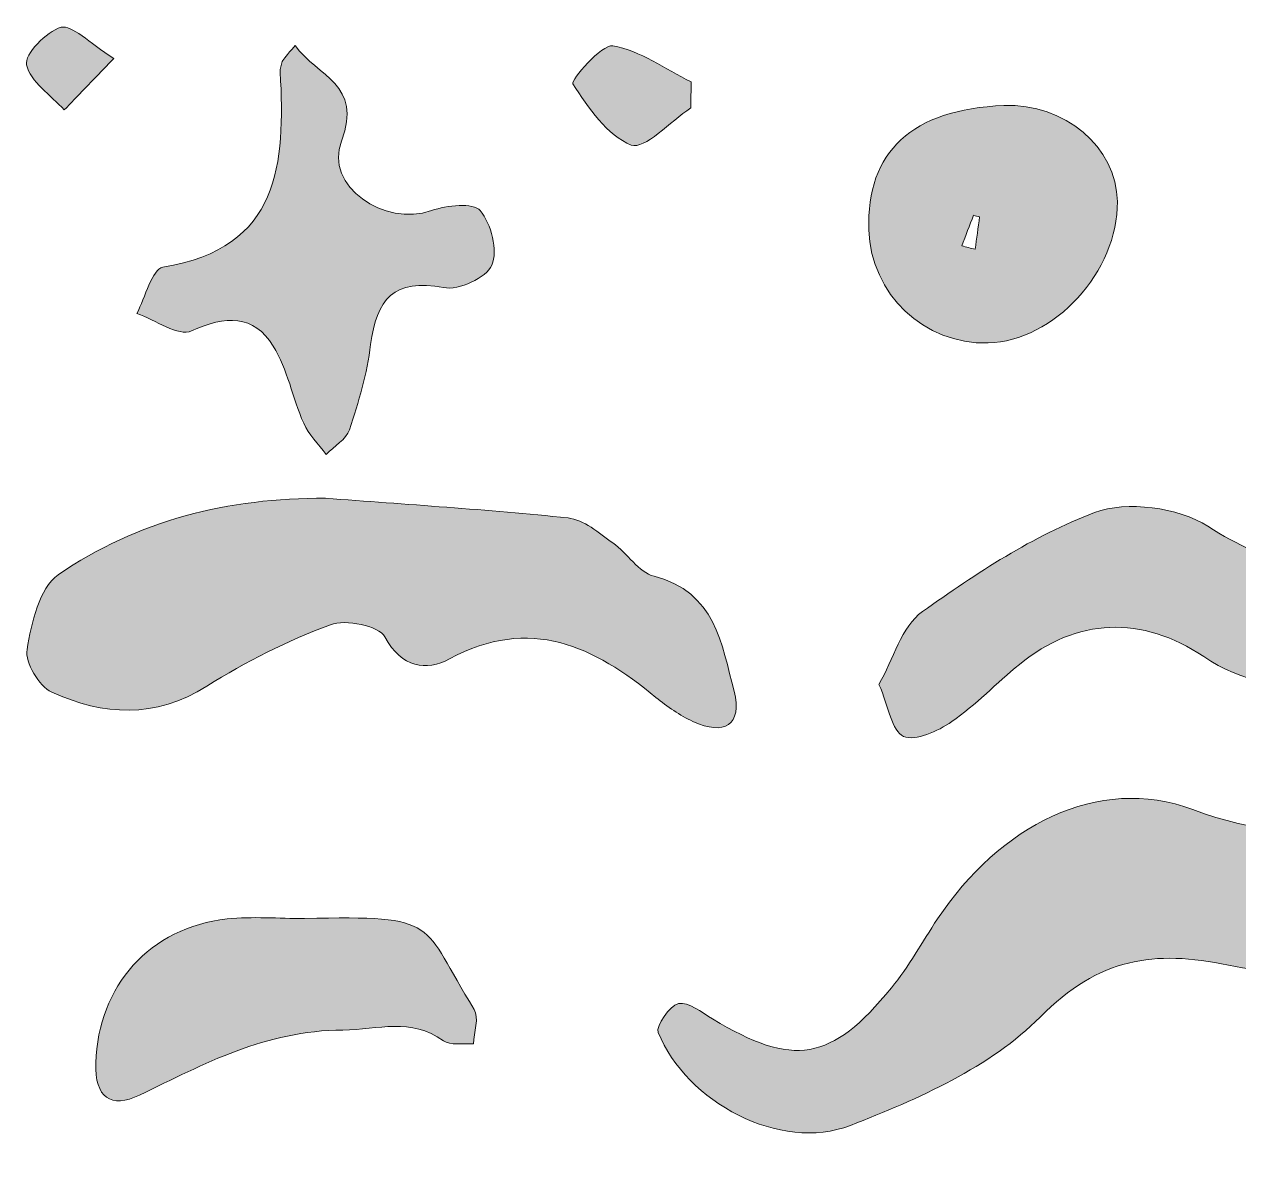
# Model space of a CAD drawing. Header units: centimetres. Extents: x -3.2 to 24.3, y 7.3 to 22.4.
# Drawn here: x -3.18 to -1.075, y 16.556 to 18.512 of the extents above; entities that cross this region are included whole.
import ezdxf

# ---------------------------------------------------------------- set-up
doc = ezdxf.new("R2010")
doc.units = ezdxf.units.CM
doc.header["$MEASUREMENT"] = 0
doc.layers.add('Layer 1', color=7, linetype='Continuous', lineweight=0)

msp = doc.modelspace()

# ---------------------------------------------------------------- hatches: boundary and pattern name
at = {"layer": 'Layer 1', "true_color": 0x000000, "transparency": 33554687}
h = msp.add_hatch(color=18, dxfattribs=at)
h.dxf.hatch_style = 2
edge = h.paths.add_edge_path()
edge.add_spline(control_points=[(-3.0252, 18.4526), (-3.0658, 18.4104), (-3.0884, 18.3869), (-3.111, 18.3634), (-3.1344, 18.3892), (-3.1701, 18.4123), (-3.1765, 18.4417), (-3.1804, 18.4596), (-3.1423, 18.4995), (-3.1167, 18.5066), (-3.0979, 18.5119), (-3.0688, 18.4799), (-3.0252, 18.4526)], knot_values=[0, 0, 0, 0, 1, 1, 1, 2, 2, 2, 3, 3, 3, 4, 4, 4, 4], degree=3, periodic=0)
h = msp.add_hatch(color=18, dxfattribs=at)
h.dxf.hatch_style = 2
edge = h.paths.add_edge_path()
edge.add_spline(control_points=[(-2.7111, 18.475), (-2.6719, 18.4211), (-2.5931, 18.4081), (-2.6307, 18.3096), (-2.6606, 18.2313), (-2.5559, 18.1601), (-2.4745, 18.189), (-2.4482, 18.1983), (-2.4019, 18.2031), (-2.39, 18.1889), (-2.3709, 18.166), (-2.359, 18.1197), (-2.3699, 18.0944), (-2.3793, 18.0725), (-2.4276, 18.0505), (-2.4535, 18.0555), (-2.5396, 18.072), (-2.5701, 18.0349), (-2.58, 17.9568), (-2.5863, 17.9068), (-2.6006, 17.8573), (-2.6166, 17.8092), (-2.6222, 17.7924), (-2.6432, 17.7806), (-2.6572, 17.7666), (-2.6704, 17.7845), (-2.6874, 17.8008), (-2.6961, 17.8207), (-2.7153, 17.8645), (-2.724, 17.914), (-2.7488, 17.954), (-2.7829, 18.0092), (-2.8315, 18.0076), (-2.8904, 17.9805), (-2.9127, 17.9703), (-2.9532, 17.9995), (-2.9853, 18.0107), (-2.9705, 18.0385), (-2.9591, 18.0877), (-2.9403, 18.0907), (-2.7359, 18.1241), (-2.7284, 18.2707), (-2.7367, 18.4289), (-2.737, 18.435), (-2.7356, 18.4418), (-2.7331, 18.4474), (-2.7307, 18.4528), (-2.7258, 18.457), (-2.7111, 18.475)], knot_values=[0, 0, 0, 0, 1, 1, 1, 2, 2, 2, 3, 3, 3, 4, 4, 4, 5, 5, 5, 6, 6, 6, 7, 7, 7, 8, 8, 8, 9, 9, 9, 10, 10, 10, 11, 11, 11, 12, 12, 12, 13, 13, 13, 14, 14, 14, 15, 15, 15, 16, 16, 16, 16], degree=3, periodic=0)
h = msp.add_hatch(color=18, dxfattribs=at)
h.dxf.hatch_style = 2
edge = h.paths.add_edge_path()
edge.add_spline(control_points=[(-2.0251, 18.3668), (-2.0602, 18.3435), (-2.1057, 18.2938), (-2.1282, 18.3026), (-2.1703, 18.3192), (-2.2025, 18.3673), (-2.2294, 18.4085), (-2.2332, 18.4144), (-2.1801, 18.4779), (-2.1602, 18.4745), (-2.1128, 18.4664), (-2.0695, 18.4343), (-2.0245, 18.4119), (-2.0247, 18.3969), (-2.0249, 18.3818), (-2.0251, 18.3668)], knot_values=[0, 0, 0, 0, 1, 1, 1, 2, 2, 2, 3, 3, 3, 4, 4, 4, 5, 5, 5, 5], degree=3, periodic=0)
h = msp.add_hatch(color=18, dxfattribs=at)
h.dxf.hatch_style = 2
edge = h.paths.add_edge_path()
edge.add_spline(control_points=[(-1.5555, 18.1278), (-1.5477, 18.1259), (-1.5399, 18.1239), (-1.5322, 18.122), (-1.5296, 18.1407), (-1.527, 18.1594), (-1.5244, 18.1781), (-1.5279, 18.179), (-1.5315, 18.1799), (-1.535, 18.1808), (-1.5418, 18.1632), (-1.5486, 18.1455), (-1.5555, 18.1278), (-1.5555, 18.1278), (-1.5555, 18.1278), (-1.5555, 18.1278)], knot_values=[0, 0, 0, 0, 1, 1, 1, 2, 2, 2, 3, 3, 3, 4, 4, 4, 5, 5, 5, 5], degree=3, periodic=0)
edge = h.paths.add_edge_path()
edge.add_spline(control_points=[(-1.4825, 18.3711), (-1.3775, 18.3756), (-1.2868, 18.2989), (-1.2857, 18.2047), (-1.2843, 18.0838), (-1.3952, 17.9625), (-1.5099, 17.9596), (-1.6207, 17.9568), (-1.7129, 18.0441), (-1.7164, 18.1553), (-1.7208, 18.2914), (-1.6417, 18.3644), (-1.4825, 18.3711)], knot_values=[0, 0, 0, 0, 1, 1, 1, 2, 2, 2, 3, 3, 3, 4, 4, 4, 4], degree=3, periodic=0)
edge.add_line((-1.4825, 18.3711), (-1.4825, 18.3711))
h = msp.add_hatch(color=18, dxfattribs=at)
h.dxf.hatch_style = 2
edge = h.paths.add_edge_path()
edge.add_spline(control_points=[(-2.6584, 17.6906), (-2.5182, 17.6798), (-2.3777, 17.6709), (-2.2379, 17.6564), (-2.2106, 17.6535), (-2.1844, 17.6303), (-2.1601, 17.6131), (-2.135, 17.5953), (-2.1157, 17.5621), (-2.0888, 17.5553), (-1.9824, 17.5284), (-1.9714, 17.4374), (-1.9502, 17.3563), (-1.9349, 17.2977), (-1.9674, 17.2785), (-2.0213, 17.3037), (-2.0442, 17.3144), (-2.066, 17.3291), (-2.0855, 17.3453), (-2.1925, 17.4342), (-2.3035, 17.4874), (-2.4432, 17.4122), (-2.4837, 17.3904), (-2.5259, 17.3962), (-2.5553, 17.4501), (-2.566, 17.4696), (-2.6232, 17.4813), (-2.6496, 17.4714), (-2.7239, 17.4434), (-2.7965, 17.4073), (-2.8637, 17.365), (-2.9538, 17.3084), (-3.0436, 17.3138), (-3.1329, 17.3546), (-3.1549, 17.3647), (-3.1793, 17.4059), (-3.1756, 17.4283), (-3.168, 17.4741), (-3.1546, 17.5349), (-3.1216, 17.5577), (-2.9841, 17.6528), (-2.8259, 17.6911), (-2.6584, 17.6906)], knot_values=[0, 0, 0, 0, 1, 1, 1, 2, 2, 2, 3, 3, 3, 4, 4, 4, 5, 5, 5, 6, 6, 6, 7, 7, 7, 8, 8, 8, 9, 9, 9, 10, 10, 10, 11, 11, 11, 12, 12, 12, 13, 13, 13, 14, 14, 14, 14], degree=3, periodic=0)
h = msp.add_hatch(color=18, dxfattribs=at)
h.dxf.hatch_style = 2
edge = h.paths.add_edge_path()
edge.add_spline(control_points=[(-1.6989, 17.3679), (-1.6744, 17.4111), (-1.6601, 17.4682), (-1.6237, 17.494), (-1.5302, 17.5604), (-1.4316, 17.6256), (-1.3254, 17.6657), (-1.2695, 17.6868), (-1.1805, 17.6746), (-1.1289, 17.6419), (-1.0253, 17.5762), (-0.9285, 17.5503), (-0.8124, 17.5966), (-0.7886, 17.6061), (-0.7552, 17.5915), (-0.7263, 17.588), (-0.7322, 17.558), (-0.7303, 17.5231), (-0.7454, 17.4989), (-0.8307, 17.3622), (-1.0046, 17.327), (-1.136, 17.416), (-1.2422, 17.488), (-1.3567, 17.4836), (-1.4555, 17.4026), (-1.4952, 17.3701), (-1.531, 17.3324), (-1.5729, 17.3034), (-1.5967, 17.2869), (-1.6359, 17.2687), (-1.6562, 17.2778), (-1.6766, 17.287), (-1.6821, 17.3292), (-1.6989, 17.3679)], knot_values=[0, 0, 0, 0, 1, 1, 1, 2, 2, 2, 3, 3, 3, 4, 4, 4, 5, 5, 5, 6, 6, 6, 7, 7, 7, 8, 8, 8, 9, 9, 9, 10, 10, 10, 11, 11, 11, 11], degree=3, periodic=0)
h = msp.add_hatch(color=18, dxfattribs=at)
h.dxf.hatch_style = 2
edge = h.paths.add_edge_path()
edge.add_spline(control_points=[(-0.4737, 17.206), (-0.4787, 17.1839), (-0.4784, 17.164), (-0.4872, 17.1498), (-0.6268, 16.9245), (-0.8346, 16.8282), (-1.093, 16.8815), (-1.2222, 16.9082), (-1.3177, 16.8941), (-1.4194, 16.7915), (-1.5055, 16.7048), (-1.631, 16.6493), (-1.7484, 16.6037), (-1.8703, 16.5564), (-2.0329, 16.6442), (-2.0816, 16.7646), (-2.0861, 16.7759), (-2.0619, 16.8112), (-2.0463, 16.8147), (-2.0294, 16.8185), (-2.0063, 16.7995), (-1.9873, 16.7881), (-1.8472, 16.7039), (-1.782, 16.714), (-1.6774, 16.842), (-1.6473, 16.8789), (-1.6241, 16.9215), (-1.5975, 16.9614), (-1.491, 17.1217), (-1.3202, 17.2127), (-1.1547, 17.1509), (-0.9421, 17.0714), (-0.7541, 17.1237), (-0.5606, 17.1958), (-0.5428, 17.2024), (-0.5246, 17.2084), (-0.5062, 17.2131), (-0.5008, 17.2145), (-0.494, 17.2107), (-0.4737, 17.206)], knot_values=[0, 0, 0, 0, 1, 1, 1, 2, 2, 2, 3, 3, 3, 4, 4, 4, 5, 5, 5, 6, 6, 6, 7, 7, 7, 8, 8, 8, 9, 9, 9, 10, 10, 10, 11, 11, 11, 12, 12, 12, 13, 13, 13, 13], degree=3, periodic=0)
h = msp.add_hatch(color=18, dxfattribs=at)
h.dxf.hatch_style = 2
edge = h.paths.add_edge_path()
edge.add_spline(control_points=[(-2.6947, 16.9621), (-2.4557, 16.9681), (-2.4941, 16.9553), (-2.4005, 16.8046), (-2.3917, 16.7904), (-2.4009, 16.7651), (-2.4018, 16.745), (-2.4194, 16.7464), (-2.4417, 16.7416), (-2.454, 16.7504), (-2.5108, 16.7914), (-2.5664, 16.7695), (-2.628, 16.769), (-2.7633, 16.7681), (-2.8681, 16.7103), (-2.9804, 16.6563), (-3.0299, 16.6325), (-3.0584, 16.6514), (-3.0565, 16.712), (-3.0522, 16.8454), (-2.963, 16.9469), (-2.8288, 16.9614), (-2.7846, 16.9661), (-2.7394, 16.9621), (-2.6947, 16.9621)], knot_values=[0, 0, 0, 0, 1, 1, 1, 2, 2, 2, 3, 3, 3, 4, 4, 4, 5, 5, 5, 6, 6, 6, 7, 7, 7, 8, 8, 8, 8], degree=3, periodic=0)

# ---------------------------------------------------------------- linework, layer by layer
at = {"layer": 'Layer 1', "color": 18, "lineweight": 0, "true_color": 0x000000}
for points, knots in [([(-3.0252, 18.4526), (-3.0658, 18.4104), (-3.0884, 18.3869), (-3.111, 18.3634), (-3.1344, 18.3892), (-3.1701, 18.4123), (-3.1765, 18.4417), (-3.1804, 18.4596), (-3.1423, 18.4995), (-3.1167, 18.5066), (-3.0979, 18.5119), (-3.0688, 18.4799), (-3.0252, 18.4526)], [0, 0, 0, 0, 1, 1, 1, 2, 2, 2, 3, 3, 3, 4, 4, 4, 4]), ([(-3.0252, 18.4526), (-3.0658, 18.4104), (-3.0884, 18.3869), (-3.111, 18.3634), (-3.1344, 18.3892), (-3.1701, 18.4123), (-3.1765, 18.4417), (-3.1804, 18.4596), (-3.1423, 18.4995), (-3.1167, 18.5066), (-3.0979, 18.5119), (-3.0688, 18.4799), (-3.0252, 18.4526)], [0, 0, 0, 0, 1, 1, 1, 2, 2, 2, 3, 3, 3, 4, 4, 4, 4]), ([(-2.7111, 18.475), (-2.6719, 18.4211), (-2.5931, 18.4081), (-2.6307, 18.3096), (-2.6606, 18.2313), (-2.5559, 18.1601), (-2.4745, 18.189), (-2.4482, 18.1983), (-2.4019, 18.2031), (-2.39, 18.1889), (-2.3709, 18.166), (-2.359, 18.1197), (-2.3699, 18.0944), (-2.3793, 18.0725), (-2.4276, 18.0505), (-2.4535, 18.0555), (-2.5396, 18.072), (-2.5701, 18.0349), (-2.58, 17.9568), (-2.5863, 17.9068), (-2.6006, 17.8573), (-2.6166, 17.8092), (-2.6222, 17.7924), (-2.6432, 17.7806), (-2.6572, 17.7666), (-2.6704, 17.7845), (-2.6874, 17.8008), (-2.6961, 17.8207), (-2.7153, 17.8645), (-2.724, 17.914), (-2.7488, 17.954), (-2.7829, 18.0092), (-2.8315, 18.0076), (-2.8904, 17.9805), (-2.9127, 17.9703), (-2.9532, 17.9995), (-2.9853, 18.0107), (-2.9705, 18.0385), (-2.9591, 18.0877), (-2.9403, 18.0907), (-2.7359, 18.1241), (-2.7284, 18.2707), (-2.7367, 18.4289), (-2.737, 18.435), (-2.7356, 18.4418), (-2.7331, 18.4474), (-2.7307, 18.4528), (-2.7258, 18.457), (-2.7111, 18.475)], [0, 0, 0, 0, 1, 1, 1, 2, 2, 2, 3, 3, 3, 4, 4, 4, 5, 5, 5, 6, 6, 6, 7, 7, 7, 8, 8, 8, 9, 9, 9, 10, 10, 10, 11, 11, 11, 12, 12, 12, 13, 13, 13, 14, 14, 14, 15, 15, 15, 16, 16, 16, 16]), ([(-2.7111, 18.475), (-2.6719, 18.4211), (-2.5931, 18.4081), (-2.6307, 18.3096), (-2.6606, 18.2313), (-2.5559, 18.1601), (-2.4745, 18.189), (-2.4482, 18.1983), (-2.4019, 18.2031), (-2.39, 18.1889), (-2.3709, 18.166), (-2.359, 18.1197), (-2.3699, 18.0944), (-2.3793, 18.0725), (-2.4276, 18.0505), (-2.4535, 18.0555), (-2.5396, 18.072), (-2.5701, 18.0349), (-2.58, 17.9568), (-2.5863, 17.9068), (-2.6006, 17.8573), (-2.6166, 17.8092), (-2.6222, 17.7924), (-2.6432, 17.7806), (-2.6572, 17.7666), (-2.6704, 17.7845), (-2.6874, 17.8008), (-2.6961, 17.8207), (-2.7153, 17.8645), (-2.724, 17.914), (-2.7488, 17.954), (-2.7829, 18.0092), (-2.8315, 18.0076), (-2.8904, 17.9805), (-2.9127, 17.9703), (-2.9532, 17.9995), (-2.9853, 18.0107), (-2.9705, 18.0385), (-2.9591, 18.0877), (-2.9403, 18.0907), (-2.7359, 18.1241), (-2.7284, 18.2707), (-2.7367, 18.4289), (-2.737, 18.435), (-2.7356, 18.4418), (-2.7331, 18.4474), (-2.7307, 18.4528), (-2.7258, 18.457), (-2.7111, 18.475)], [0, 0, 0, 0, 1, 1, 1, 2, 2, 2, 3, 3, 3, 4, 4, 4, 5, 5, 5, 6, 6, 6, 7, 7, 7, 8, 8, 8, 9, 9, 9, 10, 10, 10, 11, 11, 11, 12, 12, 12, 13, 13, 13, 14, 14, 14, 15, 15, 15, 16, 16, 16, 16]), ([(-2.0251, 18.3668), (-2.0602, 18.3435), (-2.1057, 18.2938), (-2.1282, 18.3026), (-2.1703, 18.3192), (-2.2025, 18.3673), (-2.2294, 18.4085), (-2.2332, 18.4144), (-2.1801, 18.4779), (-2.1602, 18.4745), (-2.1128, 18.4664), (-2.0695, 18.4343), (-2.0245, 18.4119), (-2.0247, 18.3969), (-2.0249, 18.3818), (-2.0251, 18.3668)], [0, 0, 0, 0, 1, 1, 1, 2, 2, 2, 3, 3, 3, 4, 4, 4, 5, 5, 5, 5]), ([(-2.0251, 18.3668), (-2.0602, 18.3435), (-2.1057, 18.2938), (-2.1282, 18.3026), (-2.1703, 18.3192), (-2.2025, 18.3673), (-2.2294, 18.4085), (-2.2332, 18.4144), (-2.1801, 18.4779), (-2.1602, 18.4745), (-2.1128, 18.4664), (-2.0695, 18.4343), (-2.0245, 18.4119), (-2.0247, 18.3969), (-2.0249, 18.3818), (-2.0251, 18.3668)], [0, 0, 0, 0, 1, 1, 1, 2, 2, 2, 3, 3, 3, 4, 4, 4, 5, 5, 5, 5]), ([(-1.4825, 18.3711), (-1.3775, 18.3756), (-1.2868, 18.2989), (-1.2857, 18.2047), (-1.2843, 18.0838), (-1.3952, 17.9625), (-1.5099, 17.9596), (-1.6207, 17.9568), (-1.7129, 18.0441), (-1.7164, 18.1553), (-1.7208, 18.2914), (-1.6417, 18.3644), (-1.4825, 18.3711)], [0, 0, 0, 0, 1, 1, 1, 2, 2, 2, 3, 3, 3, 4, 4, 4, 4]), ([(-1.4825, 18.3711), (-1.3775, 18.3756), (-1.2868, 18.2989), (-1.2857, 18.2047), (-1.2843, 18.0838), (-1.3952, 17.9625), (-1.5099, 17.9596), (-1.6207, 17.9568), (-1.7129, 18.0441), (-1.7164, 18.1553), (-1.7208, 18.2914), (-1.6417, 18.3644), (-1.4825, 18.3711)], [0, 0, 0, 0, 1, 1, 1, 2, 2, 2, 3, 3, 3, 4, 4, 4, 4]), ([(-1.5555, 18.1278), (-1.5477, 18.1259), (-1.5399, 18.1239), (-1.5322, 18.122), (-1.5296, 18.1407), (-1.527, 18.1594), (-1.5244, 18.1781), (-1.5279, 18.179), (-1.5315, 18.1799), (-1.535, 18.1808), (-1.5418, 18.1632), (-1.5486, 18.1455), (-1.5555, 18.1278)], [0, 0, 0, 0, 1, 1, 1, 2, 2, 2, 3, 3, 3, 4, 4, 4, 4]), ([(-1.5555, 18.1278), (-1.5477, 18.1259), (-1.5399, 18.1239), (-1.5322, 18.122), (-1.5296, 18.1407), (-1.527, 18.1594), (-1.5244, 18.1781), (-1.5279, 18.179), (-1.5315, 18.1799), (-1.535, 18.1808), (-1.5418, 18.1632), (-1.5486, 18.1455), (-1.5555, 18.1278)], [0, 0, 0, 0, 1, 1, 1, 2, 2, 2, 3, 3, 3, 4, 4, 4, 4]), ([(-2.6584, 17.6906), (-2.5182, 17.6798), (-2.3777, 17.6709), (-2.2379, 17.6564), (-2.2106, 17.6535), (-2.1844, 17.6303), (-2.1601, 17.6131), (-2.135, 17.5953), (-2.1157, 17.5621), (-2.0888, 17.5553), (-1.9824, 17.5284), (-1.9714, 17.4374), (-1.9502, 17.3563), (-1.9349, 17.2977), (-1.9674, 17.2785), (-2.0213, 17.3037), (-2.0442, 17.3144), (-2.066, 17.3291), (-2.0855, 17.3453), (-2.1925, 17.4342), (-2.3035, 17.4874), (-2.4432, 17.4122), (-2.4837, 17.3904), (-2.5259, 17.3962), (-2.5553, 17.4501), (-2.566, 17.4696), (-2.6232, 17.4813), (-2.6496, 17.4714), (-2.7239, 17.4434), (-2.7965, 17.4073), (-2.8637, 17.365), (-2.9538, 17.3084), (-3.0436, 17.3138), (-3.1329, 17.3546), (-3.1549, 17.3647), (-3.1793, 17.4059), (-3.1756, 17.4283), (-3.168, 17.4741), (-3.1546, 17.5349), (-3.1216, 17.5577), (-2.9841, 17.6528), (-2.8259, 17.6911), (-2.6584, 17.6906)], [0, 0, 0, 0, 1, 1, 1, 2, 2, 2, 3, 3, 3, 4, 4, 4, 5, 5, 5, 6, 6, 6, 7, 7, 7, 8, 8, 8, 9, 9, 9, 10, 10, 10, 11, 11, 11, 12, 12, 12, 13, 13, 13, 14, 14, 14, 14]), ([(-2.6584, 17.6906), (-2.5182, 17.6798), (-2.3777, 17.6709), (-2.2379, 17.6564), (-2.2106, 17.6535), (-2.1844, 17.6303), (-2.1601, 17.6131), (-2.135, 17.5953), (-2.1157, 17.5621), (-2.0888, 17.5553), (-1.9824, 17.5284), (-1.9714, 17.4374), (-1.9502, 17.3563), (-1.9349, 17.2977), (-1.9674, 17.2785), (-2.0213, 17.3037), (-2.0442, 17.3144), (-2.066, 17.3291), (-2.0855, 17.3453), (-2.1925, 17.4342), (-2.3035, 17.4874), (-2.4432, 17.4122), (-2.4837, 17.3904), (-2.5259, 17.3962), (-2.5553, 17.4501), (-2.566, 17.4696), (-2.6232, 17.4813), (-2.6496, 17.4714), (-2.7239, 17.4434), (-2.7965, 17.4073), (-2.8637, 17.365), (-2.9538, 17.3084), (-3.0436, 17.3138), (-3.1329, 17.3546), (-3.1549, 17.3647), (-3.1793, 17.4059), (-3.1756, 17.4283), (-3.168, 17.4741), (-3.1546, 17.5349), (-3.1216, 17.5577), (-2.9841, 17.6528), (-2.8259, 17.6911), (-2.6584, 17.6906)], [0, 0, 0, 0, 1, 1, 1, 2, 2, 2, 3, 3, 3, 4, 4, 4, 5, 5, 5, 6, 6, 6, 7, 7, 7, 8, 8, 8, 9, 9, 9, 10, 10, 10, 11, 11, 11, 12, 12, 12, 13, 13, 13, 14, 14, 14, 14]), ([(-1.6989, 17.3679), (-1.6744, 17.4111), (-1.6601, 17.4682), (-1.6237, 17.494), (-1.5302, 17.5604), (-1.4316, 17.6256), (-1.3254, 17.6657), (-1.2695, 17.6868), (-1.1805, 17.6746), (-1.1289, 17.6419), (-1.0253, 17.5762), (-0.9285, 17.5503), (-0.8124, 17.5966), (-0.7886, 17.6061), (-0.7552, 17.5915), (-0.7263, 17.588), (-0.7322, 17.558), (-0.7303, 17.5231), (-0.7454, 17.4989), (-0.8307, 17.3622), (-1.0046, 17.327), (-1.136, 17.416), (-1.2422, 17.488), (-1.3567, 17.4836), (-1.4555, 17.4026), (-1.4952, 17.3701), (-1.531, 17.3324), (-1.5729, 17.3034), (-1.5967, 17.2869), (-1.6359, 17.2687), (-1.6562, 17.2778), (-1.6766, 17.287), (-1.6821, 17.3292), (-1.6989, 17.3679)], [0, 0, 0, 0, 1, 1, 1, 2, 2, 2, 3, 3, 3, 4, 4, 4, 5, 5, 5, 6, 6, 6, 7, 7, 7, 8, 8, 8, 9, 9, 9, 10, 10, 10, 11, 11, 11, 11]), ([(-1.6989, 17.3679), (-1.6744, 17.4111), (-1.6601, 17.4682), (-1.6237, 17.494), (-1.5302, 17.5604), (-1.4316, 17.6256), (-1.3254, 17.6657), (-1.2695, 17.6868), (-1.1805, 17.6746), (-1.1289, 17.6419), (-1.0253, 17.5762), (-0.9285, 17.5503), (-0.8124, 17.5966), (-0.7886, 17.6061), (-0.7552, 17.5915), (-0.7263, 17.588), (-0.7322, 17.558), (-0.7303, 17.5231), (-0.7454, 17.4989), (-0.8307, 17.3622), (-1.0046, 17.327), (-1.136, 17.416), (-1.2422, 17.488), (-1.3567, 17.4836), (-1.4555, 17.4026), (-1.4952, 17.3701), (-1.531, 17.3324), (-1.5729, 17.3034), (-1.5967, 17.2869), (-1.6359, 17.2687), (-1.6562, 17.2778), (-1.6766, 17.287), (-1.6821, 17.3292), (-1.6989, 17.3679)], [0, 0, 0, 0, 1, 1, 1, 2, 2, 2, 3, 3, 3, 4, 4, 4, 5, 5, 5, 6, 6, 6, 7, 7, 7, 8, 8, 8, 9, 9, 9, 10, 10, 10, 11, 11, 11, 11]), ([(-0.4737, 17.206), (-0.4787, 17.1839), (-0.4784, 17.164), (-0.4872, 17.1498), (-0.6268, 16.9245), (-0.8346, 16.8282), (-1.093, 16.8815), (-1.2222, 16.9082), (-1.3177, 16.8941), (-1.4194, 16.7915), (-1.5055, 16.7048), (-1.631, 16.6493), (-1.7484, 16.6037), (-1.8703, 16.5564), (-2.0329, 16.6442), (-2.0816, 16.7646), (-2.0861, 16.7759), (-2.0619, 16.8112), (-2.0463, 16.8147), (-2.0294, 16.8185), (-2.0063, 16.7995), (-1.9873, 16.7881), (-1.8472, 16.7039), (-1.782, 16.714), (-1.6774, 16.842), (-1.6473, 16.8789), (-1.6241, 16.9215), (-1.5975, 16.9614), (-1.491, 17.1217), (-1.3202, 17.2127), (-1.1547, 17.1509), (-0.9421, 17.0714), (-0.7541, 17.1237), (-0.5606, 17.1958), (-0.5428, 17.2024), (-0.5246, 17.2084), (-0.5062, 17.2131), (-0.5008, 17.2145), (-0.494, 17.2107), (-0.4737, 17.206)], [0, 0, 0, 0, 1, 1, 1, 2, 2, 2, 3, 3, 3, 4, 4, 4, 5, 5, 5, 6, 6, 6, 7, 7, 7, 8, 8, 8, 9, 9, 9, 10, 10, 10, 11, 11, 11, 12, 12, 12, 13, 13, 13, 13]), ([(-0.4737, 17.206), (-0.4787, 17.1839), (-0.4784, 17.164), (-0.4872, 17.1498), (-0.6268, 16.9245), (-0.8346, 16.8282), (-1.093, 16.8815), (-1.2222, 16.9082), (-1.3177, 16.8941), (-1.4194, 16.7915), (-1.5055, 16.7048), (-1.631, 16.6493), (-1.7484, 16.6037), (-1.8703, 16.5564), (-2.0329, 16.6442), (-2.0816, 16.7646), (-2.0861, 16.7759), (-2.0619, 16.8112), (-2.0463, 16.8147), (-2.0294, 16.8185), (-2.0063, 16.7995), (-1.9873, 16.7881), (-1.8472, 16.7039), (-1.782, 16.714), (-1.6774, 16.842), (-1.6473, 16.8789), (-1.6241, 16.9215), (-1.5975, 16.9614), (-1.491, 17.1217), (-1.3202, 17.2127), (-1.1547, 17.1509), (-0.9421, 17.0714), (-0.7541, 17.1237), (-0.5606, 17.1958), (-0.5428, 17.2024), (-0.5246, 17.2084), (-0.5062, 17.2131), (-0.5008, 17.2145), (-0.494, 17.2107), (-0.4737, 17.206)], [0, 0, 0, 0, 1, 1, 1, 2, 2, 2, 3, 3, 3, 4, 4, 4, 5, 5, 5, 6, 6, 6, 7, 7, 7, 8, 8, 8, 9, 9, 9, 10, 10, 10, 11, 11, 11, 12, 12, 12, 13, 13, 13, 13]), ([(-2.6947, 16.9621), (-2.4557, 16.9681), (-2.4941, 16.9553), (-2.4005, 16.8046), (-2.3917, 16.7904), (-2.4009, 16.7651), (-2.4018, 16.745), (-2.4194, 16.7464), (-2.4417, 16.7416), (-2.454, 16.7504), (-2.5108, 16.7914), (-2.5664, 16.7695), (-2.628, 16.769), (-2.7633, 16.7681), (-2.8681, 16.7103), (-2.9804, 16.6563), (-3.0299, 16.6325), (-3.0584, 16.6514), (-3.0565, 16.712), (-3.0522, 16.8454), (-2.963, 16.9469), (-2.8288, 16.9614), (-2.7846, 16.9661), (-2.7394, 16.9621), (-2.6947, 16.9621)], [0, 0, 0, 0, 1, 1, 1, 2, 2, 2, 3, 3, 3, 4, 4, 4, 5, 5, 5, 6, 6, 6, 7, 7, 7, 8, 8, 8, 8]), ([(-2.6947, 16.9621), (-2.4557, 16.9681), (-2.4941, 16.9553), (-2.4005, 16.8046), (-2.3917, 16.7904), (-2.4009, 16.7651), (-2.4018, 16.745), (-2.4194, 16.7464), (-2.4417, 16.7416), (-2.454, 16.7504), (-2.5108, 16.7914), (-2.5664, 16.7695), (-2.628, 16.769), (-2.7633, 16.7681), (-2.8681, 16.7103), (-2.9804, 16.6563), (-3.0299, 16.6325), (-3.0584, 16.6514), (-3.0565, 16.712), (-3.0522, 16.8454), (-2.963, 16.9469), (-2.8288, 16.9614), (-2.7846, 16.9661), (-2.7394, 16.9621), (-2.6947, 16.9621)], [0, 0, 0, 0, 1, 1, 1, 2, 2, 2, 3, 3, 3, 4, 4, 4, 5, 5, 5, 6, 6, 6, 7, 7, 7, 8, 8, 8, 8])]:
    msp.add_open_spline(points, degree=3, knots=knots, dxfattribs=at)
at = {"layer": 'Layer 1'}
for points, knots in [([(-3.0252, 18.4526), (-3.0658, 18.4104), (-3.0884, 18.3869), (-3.111, 18.3634), (-3.1344, 18.3892), (-3.1701, 18.4123), (-3.1765, 18.4417), (-3.1804, 18.4596), (-3.1423, 18.4995), (-3.1167, 18.5066), (-3.0979, 18.5119), (-3.0688, 18.4799), (-3.0252, 18.4526)], [0, 0, 0, 0, 1, 1, 1, 2, 2, 2, 3, 3, 3, 4, 4, 4, 4]), ([(-2.7111, 18.475), (-2.6719, 18.4211), (-2.5931, 18.4081), (-2.6307, 18.3096), (-2.6606, 18.2313), (-2.5559, 18.1601), (-2.4745, 18.189), (-2.4482, 18.1983), (-2.4019, 18.2031), (-2.39, 18.1889), (-2.3709, 18.166), (-2.359, 18.1197), (-2.3699, 18.0944), (-2.3793, 18.0725), (-2.4276, 18.0505), (-2.4535, 18.0555), (-2.5396, 18.072), (-2.5701, 18.0349), (-2.58, 17.9568), (-2.5863, 17.9068), (-2.6006, 17.8573), (-2.6166, 17.8092), (-2.6222, 17.7924), (-2.6432, 17.7806), (-2.6572, 17.7666), (-2.6704, 17.7845), (-2.6874, 17.8008), (-2.6961, 17.8207), (-2.7153, 17.8645), (-2.724, 17.914), (-2.7488, 17.954), (-2.7829, 18.0092), (-2.8315, 18.0076), (-2.8904, 17.9805), (-2.9127, 17.9703), (-2.9532, 17.9995), (-2.9853, 18.0107), (-2.9705, 18.0385), (-2.9591, 18.0877), (-2.9403, 18.0907), (-2.7359, 18.1241), (-2.7284, 18.2707), (-2.7367, 18.4289), (-2.737, 18.435), (-2.7356, 18.4418), (-2.7331, 18.4474), (-2.7307, 18.4528), (-2.7258, 18.457), (-2.7111, 18.475)], [0, 0, 0, 0, 1, 1, 1, 2, 2, 2, 3, 3, 3, 4, 4, 4, 5, 5, 5, 6, 6, 6, 7, 7, 7, 8, 8, 8, 9, 9, 9, 10, 10, 10, 11, 11, 11, 12, 12, 12, 13, 13, 13, 14, 14, 14, 15, 15, 15, 16, 16, 16, 16]), ([(-2.0251, 18.3668), (-2.0602, 18.3435), (-2.1057, 18.2938), (-2.1282, 18.3026), (-2.1703, 18.3192), (-2.2025, 18.3673), (-2.2294, 18.4085), (-2.2332, 18.4144), (-2.1801, 18.4779), (-2.1602, 18.4745), (-2.1128, 18.4664), (-2.0695, 18.4343), (-2.0245, 18.4119), (-2.0247, 18.3969), (-2.0249, 18.3818), (-2.0251, 18.3668)], [0, 0, 0, 0, 1, 1, 1, 2, 2, 2, 3, 3, 3, 4, 4, 4, 5, 5, 5, 5]), ([(-1.4825, 18.3711), (-1.3775, 18.3756), (-1.2868, 18.2989), (-1.2857, 18.2047), (-1.2843, 18.0838), (-1.3952, 17.9625), (-1.5099, 17.9596), (-1.6207, 17.9568), (-1.7129, 18.0441), (-1.7164, 18.1553), (-1.7208, 18.2914), (-1.6417, 18.3644), (-1.4825, 18.3711)], [0, 0, 0, 0, 1, 1, 1, 2, 2, 2, 3, 3, 3, 4, 4, 4, 4]), ([(-1.5555, 18.1278), (-1.5477, 18.1259), (-1.5399, 18.1239), (-1.5322, 18.122), (-1.5296, 18.1407), (-1.527, 18.1594), (-1.5244, 18.1781), (-1.5279, 18.179), (-1.5315, 18.1799), (-1.535, 18.1808), (-1.5418, 18.1632), (-1.5486, 18.1455), (-1.5555, 18.1278), (-1.5555, 18.1278), (-1.5555, 18.1278), (-1.5555, 18.1278)], [0, 0, 0, 0, 1, 1, 1, 2, 2, 2, 3, 3, 3, 4, 4, 4, 5, 5, 5, 5]), ([(-2.6584, 17.6906), (-2.5182, 17.6798), (-2.3777, 17.6709), (-2.2379, 17.6564), (-2.2106, 17.6535), (-2.1844, 17.6303), (-2.1601, 17.6131), (-2.135, 17.5953), (-2.1157, 17.5621), (-2.0888, 17.5553), (-1.9824, 17.5284), (-1.9714, 17.4374), (-1.9502, 17.3563), (-1.9349, 17.2977), (-1.9674, 17.2785), (-2.0213, 17.3037), (-2.0442, 17.3144), (-2.066, 17.3291), (-2.0855, 17.3453), (-2.1925, 17.4342), (-2.3035, 17.4874), (-2.4432, 17.4122), (-2.4837, 17.3904), (-2.5259, 17.3962), (-2.5553, 17.4501), (-2.566, 17.4696), (-2.6232, 17.4813), (-2.6496, 17.4714), (-2.7239, 17.4434), (-2.7965, 17.4073), (-2.8637, 17.365), (-2.9538, 17.3084), (-3.0436, 17.3138), (-3.1329, 17.3546), (-3.1549, 17.3647), (-3.1793, 17.4059), (-3.1756, 17.4283), (-3.168, 17.4741), (-3.1546, 17.5349), (-3.1216, 17.5577), (-2.9841, 17.6528), (-2.8259, 17.6911), (-2.6584, 17.6906)], [0, 0, 0, 0, 1, 1, 1, 2, 2, 2, 3, 3, 3, 4, 4, 4, 5, 5, 5, 6, 6, 6, 7, 7, 7, 8, 8, 8, 9, 9, 9, 10, 10, 10, 11, 11, 11, 12, 12, 12, 13, 13, 13, 14, 14, 14, 14]), ([(-1.6989, 17.3679), (-1.6744, 17.4111), (-1.6601, 17.4682), (-1.6237, 17.494), (-1.5302, 17.5604), (-1.4316, 17.6256), (-1.3254, 17.6657), (-1.2695, 17.6868), (-1.1805, 17.6746), (-1.1289, 17.6419), (-1.0253, 17.5762), (-0.9285, 17.5503), (-0.8124, 17.5966), (-0.7886, 17.6061), (-0.7552, 17.5915), (-0.7263, 17.588), (-0.7322, 17.558), (-0.7303, 17.5231), (-0.7454, 17.4989), (-0.8307, 17.3622), (-1.0046, 17.327), (-1.136, 17.416), (-1.2422, 17.488), (-1.3567, 17.4836), (-1.4555, 17.4026), (-1.4952, 17.3701), (-1.531, 17.3324), (-1.5729, 17.3034), (-1.5967, 17.2869), (-1.6359, 17.2687), (-1.6562, 17.2778), (-1.6766, 17.287), (-1.6821, 17.3292), (-1.6989, 17.3679)], [0, 0, 0, 0, 1, 1, 1, 2, 2, 2, 3, 3, 3, 4, 4, 4, 5, 5, 5, 6, 6, 6, 7, 7, 7, 8, 8, 8, 9, 9, 9, 10, 10, 10, 11, 11, 11, 11]), ([(-0.4737, 17.206), (-0.4787, 17.1839), (-0.4784, 17.164), (-0.4872, 17.1498), (-0.6268, 16.9245), (-0.8346, 16.8282), (-1.093, 16.8815), (-1.2222, 16.9082), (-1.3177, 16.8941), (-1.4194, 16.7915), (-1.5055, 16.7048), (-1.631, 16.6493), (-1.7484, 16.6037), (-1.8703, 16.5564), (-2.0329, 16.6442), (-2.0816, 16.7646), (-2.0861, 16.7759), (-2.0619, 16.8112), (-2.0463, 16.8147), (-2.0294, 16.8185), (-2.0063, 16.7995), (-1.9873, 16.7881), (-1.8472, 16.7039), (-1.782, 16.714), (-1.6774, 16.842), (-1.6473, 16.8789), (-1.6241, 16.9215), (-1.5975, 16.9614), (-1.491, 17.1217), (-1.3202, 17.2127), (-1.1547, 17.1509), (-0.9421, 17.0714), (-0.7541, 17.1237), (-0.5606, 17.1958), (-0.5428, 17.2024), (-0.5246, 17.2084), (-0.5062, 17.2131), (-0.5008, 17.2145), (-0.494, 17.2107), (-0.4737, 17.206)], [0, 0, 0, 0, 1, 1, 1, 2, 2, 2, 3, 3, 3, 4, 4, 4, 5, 5, 5, 6, 6, 6, 7, 7, 7, 8, 8, 8, 9, 9, 9, 10, 10, 10, 11, 11, 11, 12, 12, 12, 13, 13, 13, 13]), ([(-2.6947, 16.9621), (-2.4557, 16.9681), (-2.4941, 16.9553), (-2.4005, 16.8046), (-2.3917, 16.7904), (-2.4009, 16.7651), (-2.4018, 16.745), (-2.4194, 16.7464), (-2.4417, 16.7416), (-2.454, 16.7504), (-2.5108, 16.7914), (-2.5664, 16.7695), (-2.628, 16.769), (-2.7633, 16.7681), (-2.8681, 16.7103), (-2.9804, 16.6563), (-3.0299, 16.6325), (-3.0584, 16.6514), (-3.0565, 16.712), (-3.0522, 16.8454), (-2.963, 16.9469), (-2.8288, 16.9614), (-2.7846, 16.9661), (-2.7394, 16.9621), (-2.6947, 16.9621)], [0, 0, 0, 0, 1, 1, 1, 2, 2, 2, 3, 3, 3, 4, 4, 4, 5, 5, 5, 6, 6, 6, 7, 7, 7, 8, 8, 8, 8])]:
    msp.add_open_spline(points, degree=3, knots=knots, dxfattribs=at)

doc.saveas('drawing.dxf')
